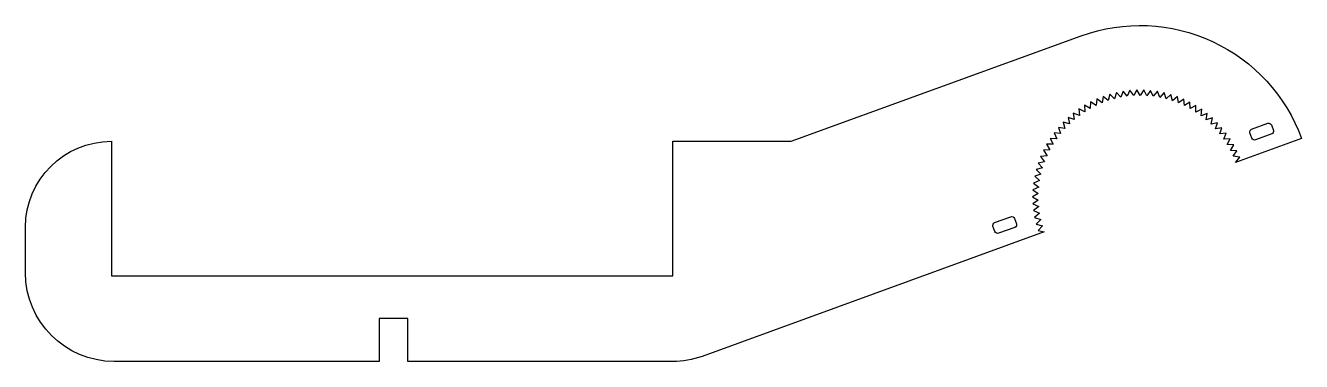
# Model space of a CAD drawing. Header units: millimetres. Extents: x -54 to 169, y -59 to 0.
import ezdxf

# ---------------------------------------------------------------- set-up
doc = ezdxf.new("R2010")
doc.units = ezdxf.units.MM
doc.layers.get('0').update_dxf_attribs({"linetype": 'CONTINUOUS'})

msp = doc.modelspace()

# ---------------------------------------------------------------- linework, layer by layer
for points in [[(122.79, -35.62), (123.88, -35.85), (64.13, -57.6, -0.087489), (59, -58.5), (12.73, -58.5), (12.73, -51), (7.73, -51), (7.73, -58.5), (-38.55, -58.5, -0.413335), (-54, -43), (-54, -35, -0.414213), (-39, -20), (-39, -43.5), (25.17, -43.5), (55.5, -43.5), (59, -43.5), (59, -20), (79.71, -20), (130.34, -1.57, -0.414214), (168.79, -19.5), (157.28, -23.69), (158, -22.77), (156.87, -22.61), (157.52, -21.67), (156.38, -21.59), (156.96, -20.61), (155.83, -20.59), (156.34, -19.58), (155.21, -19.63), (155.66, -18.59), (154.53, -18.72), (154.91, -17.65), (153.79, -17.85), (154.11, -16.76), (153, -17.03), (153.25, -15.92), (152.16, -16.26), (152.33, -15.14), (151.27, -15.55), (151.37, -14.41), (150.34, -14.89), (150.37, -13.76), (149.37, -14.3), (149.32, -13.16), (148.36, -13.77), (148.24, -12.64), (147.32, -13.31), (147.13, -12.18), (146.25, -12.91), (145.99, -11.8), (145.16, -12.58), (144.82, -11.49), (144.05, -12.33), (143.65, -11.26), (142.92, -12.14), (142.45, -11.1), (141.79, -12.03), (141.25, -11.02), (140.65, -11.99), (140.05, -11.02), (139.51, -12.02), (138.85, -11.09), (138.38, -12.13), (137.66, -11.24), (137.25, -12.31), (136.48, -11.47), (136.14, -12.56), (135.32, -11.77), (135.05, -12.88), (134.17, -12.15), (133.98, -13.27), (133.06, -12.6), (132.93, -13.73), (131.98, -13.11), (131.92, -14.25), (130.93, -13.7), (130.95, -14.84), (129.92, -14.35), (130.01, -15.49), (128.95, -15.07), (129.12, -16.2), (128.03, -15.85), (128.27, -16.96), (127.17, -16.68), (127.48, -17.78), (126.36, -17.57), (126.74, -18.64), (125.61, -18.51), (126.05, -19.55), (124.92, -19.49), (125.43, -20.51), (124.29, -20.52), (124.87, -21.5), (123.73, -21.58), (124.37, -22.52), (123.24, -22.68), (123.94, -23.58), (122.82, -23.8), (123.58, -24.66), (122.48, -24.96), (123.29, -25.76), (122.21, -26.13), (123.06, -26.88), (122.01, -27.31), (122.92, -28.01), (121.89, -28.51), (122.84, -29.14), (121.85, -29.71), (122.84, -30.28), (121.89, -30.91), (122.91, -31.42), (122, -32.11), (123.05, -32.55), (122.19, -33.3), (123.26, -33.67), (122.45, -34.47), (123.55, -34.77)], [(160.77, -19.76, -0.414214), (160.13, -19.46), (159.79, -18.52, -0.414214), (160.09, -17.88), (162.91, -16.85, -0.414214), (163.55, -17.15), (163.89, -18.09, -0.414214), (163.59, -18.73)], [(115.9, -36.09, -0.414214), (115.26, -35.79), (114.92, -34.85, -0.414214), (115.22, -34.21), (118.04, -33.19, -0.414214), (118.68, -33.49), (119.02, -34.42, -0.414214), (118.72, -35.07)]]:
    msp.add_lwpolyline(points, format="xyb", close=True)

doc.saveas('drawing.dxf')
